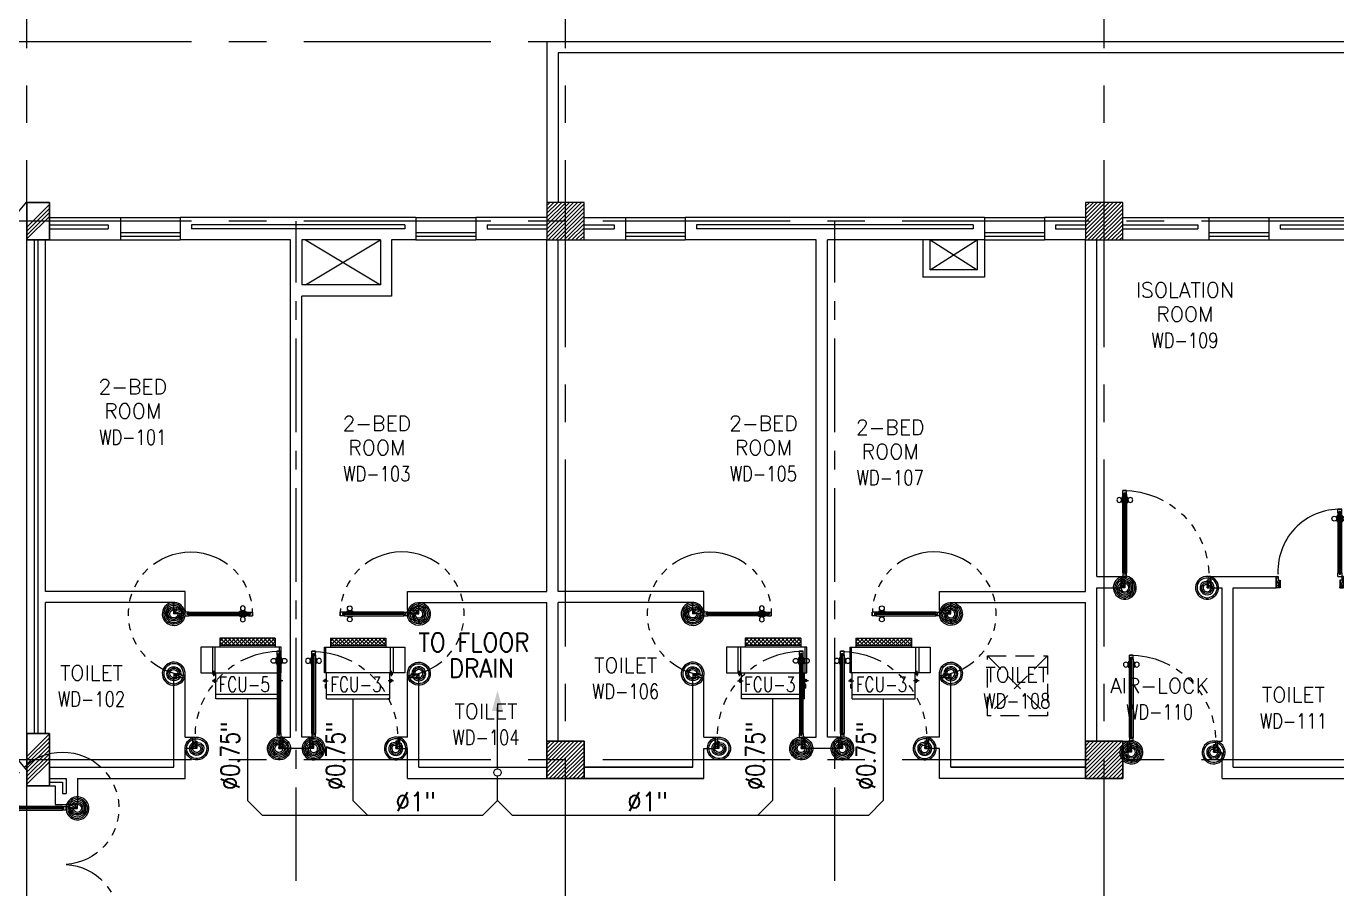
# Model space of a CAD drawing. Extents: x 417866242 to 417866469, y 43498047 to 43498124.
# Drawn here: x 417866425.95 to 417866443.47, y 43498103.48 to 43498115.02 of the extents above; entities that cross this region are included whole.
import ezdxf
from ezdxf.enums import TextEntityAlignment as Align

# ---------------------------------------------------------------- set-up
doc = ezdxf.new("R2010")
doc.units = 0
doc.header["$MEASUREMENT"] = 0
for name, pattern in [('CENTER', [2, 1.25, -0.25, 0.25, -0.25]), ('CENTERX2', [4, 2.5, -0.5, 0.5, -0.5]), ('HIDDEN', [0.375, 0.25, -0.125])]:
    doc.linetypes.add(name, pattern=pattern)
doc.layers.get('0').update_dxf_attribs({"linetype": 'CONTINUOUS'})
for name, color, linetype in [('AC-CD', 6, 'CONTINUOUS'), ('AC-TEXT', 2, 'CONTINUOUS'), ('AXES', 11, 'CENTERX2'), ('AXES1', 11, 'CENTER'), ('COL', 11, 'CONTINUOUS'), ('DOOR', 11, 'CONTINUOUS'), ('FCU', 6, 'CONTINUOUS'), ('HAT', 11, 'CONTINUOUS'), ('INSUL', 11, 'CONTINUOUS'), ('M-TEXT', 2, 'CONTINUOUS'), ('P-SOLIDWASTE', 6, 'CONTINUOUS'), ('PROJ-L', 11, 'CONTINUOUS'), ('RM-NAME', 11, 'CONTINUOUS'), ('RM-NO', 11, 'CONTINUOUS'), ('SHAFT', 11, 'CONTINUOUS'), ('WALL', 11, 'CONTINUOUS'), ('WIN', 11, 'CONTINUOUS')]:
    doc.layers.add(name, color=color, linetype=linetype)
doc.styles.add('ROMANS', font='ROMANS.shx', dxfattribs={"width": 0.6})

# ---------------------------------------------------------------- blocks, each defined once
blk = doc.blocks.new('A$C1DFA4FE8')
at = {"layer": 'DOOR', "color": 0, "linetype": 'ByBlock'}
for p, q in [((0, 1631), (0, 1581)), ((0, 1581), (0, 1631)), ((50, 1631), (0, 1631)), ((50, 1581), (0, 1581)), ((30, 1614), (30, 1598)), ((50, 1614), (30, 1614)), ((50, 1598), (30, 1598)), ((50, 1631), (50, 1614)), ((50, 1598), (50, 1581)), ((750, 1614), (750, 1631)), ((750, 1631), (800, 1631)), ((770, 1614), (750, 1614)), ((750, 1581), (750, 1598)), ((750, 1598), (770, 1598)), ((800, 1581), (750, 1581)), ((770, 1598), (770, 1614)), ((950, 1656), (800, 1656)), ((800, 1656), (800, 1631)), ((800, 1581), (800, 1631)), ((800, 1631), (850, 1631)), ((850, 1631), (850, 1606)), ((850, 1606), (950, 1606)), ((950, 1606), (950, 1656)), ((0, 81), (0, 131)), ((0, 131), (0, 81)), ((50, 131), (0, 131)), ((50, 81), (0, 81)), ((30, 98), (30, 114)), ((50, 114), (30, 114)), ((50, 98), (30, 98)), ((50, 114), (50, 131)), ((50, 81), (50, 98)), ((83, 131), (83, 138)), ((173, 138), (83, 138)), ((83, 81), (83, 74)), ((173, 74), (83, 74)), ((95, 138), (95, 147)), ((95, 147), (160, 147)), ((95, 138), (160, 138)), ((95, 74), (95, 65)), ((95, 74), (160, 74)), ((95, 65), (160, 65)), ((160, 138), (160, 147)), ((160, 74), (160, 65)), ((173, 131), (173, 138)), ((173, 81), (173, 74)), ((750, 131), (750, 114)), ((800, 131), (750, 131)), ((750, 114), (770, 114)), ((750, 98), (750, 81)), ((770, 98), (750, 98)), ((750, 81), (800, 81)), ((770, 114), (770, 98)), ((800, 131), (800, 81)), ((800, 56), (800, 81)), ((800, 81), (850, 81)), ((950, 56), (800, 56)), ((850, 106), (950, 106)), ((850, 81), (850, 106)), ((950, 106), (950, 56))]:
    blk.add_line(p, q, dxfattribs=at)
at = {"layer": 'DOOR', "linetype": 'ByBlock'}
for p, q in [((750, 1631), (50, 1631)), ((750, 1614), (50, 1614)), ((750, 1598), (50, 1598)), ((50, 1581), (750, 1581)), ((50, 131), (750, 131)), ((750, 114), (50, 114)), ((750, 98), (50, 98)), ((750, 81), (50, 81))]:
    blk.add_line(p, q, dxfattribs=at)
at = {"layer": 'DOOR', "color": 9, "linetype": 'ByBlock'}
for p, q in [((950, 1606), (837, 1656)), ((950, 1606), (850, 1619)), ((950, 1606), (910, 1656)), ((950, 106), (837, 56)), ((950, 106), (850, 93)), ((950, 106), (910, 56))]:
    blk.add_line(p, q, dxfattribs=at)
at = {"layer": 'DOOR', "color": 0, "linetype": 'ByBlock'}
for centre in [(128, 179), (128, 32)]:
    blk.add_circle(centre, 32.4, dxfattribs=at)
at = {"layer": 'DOOR', "linetype": 'HIDDEN', "ltscale": 0.5}
for centre, start, end in [((752, 1606), 178.0938, 273.7249), ((752, 106), 86.2751, 181.9062)]:
    blk.add_arc(centre, 752, start, end, dxfattribs=at)
at = {"layer": 'DOOR', "color": 9, "linetype": 'ByBlock'}
for centre, radius, start, end in [((950, 1606), 154, 161.1053, 166.2858), ((950, 1606), 134, 158.1598, 169.28), ((950, 1606), 114, 154.0838, 167.3774), ((950, 1606), 94.4, 148.0182, 180), ((950, 1606), 74.4, 137.7764, 180), ((950, 1606), 54.4, 113.2074, 180), ((950, 1606), 34.4, 90, 180), ((950, 1606), 14.4, 90, 180), ((950, 106), 154, 193.7142, 198.8947), ((950, 106), 134, 190.72, 201.8402), ((950, 106), 114, 192.6226, 205.9162), ((950, 106), 94.4, 180, 211.9818), ((950, 106), 74.4, 180, 222.2236), ((950, 106), 54.4, 180, 246.7926), ((950, 106), 34.4, 180, 270), ((950, 106), 14.4, 180, 270)]:
    blk.add_arc(centre, radius, start, end, dxfattribs=at)
blk = doc.blocks.new('*X65')
at = {"color": 0}
for p, q in [((235129, 177110), (235608, 177590)), ((235129, 177163), (235555, 177590)), ((235129, 177217), (235502, 177590)), ((235129, 177270), (235449, 177590)), ((235129, 177323), (235396, 177590)), ((235129, 177376), (235343, 177590)), ((235129, 177429), (235290, 177590)), ((235129, 177482), (235237, 177590)), ((235129, 177535), (235184, 177590)), ((235161, 177090), (235629, 177557)), ((235214, 177090), (235629, 177504)), ((235267, 177090), (235629, 177451)), ((235320, 177090), (235629, 177398)), ((235373, 177090), (235629, 177345)), ((235426, 177090), (235629, 177292)), ((235479, 177090), (235629, 177239)), ((235532, 177090), (235629, 177186)), ((235585, 177090), (235629, 177133))]:
    blk.add_line(p, q, dxfattribs=at)
blk = doc.blocks.new('DOOR90')
at = {"layer": 'DOOR', "color": 7, "linetype": 'ByBlock'}
for p, q in [((-150, 0), (0, 0)), ((-150, 0), (-150, -25)), ((0, -50), (-114, 0)), ((0, -50), (-40, 0)), ((0, -50), (0, 0)), ((-1000, -25), (-1050, -25)), ((-1050, -75), (-1050, -25)), ((-1050, -25), (-1050, -75)), ((-1000, -75), (-1050, -75)), ((-1000, -42), (-1020, -42)), ((-1020, -42), (-1020, -58)), ((-1000, -58), (-1020, -58)), ((-1000, -25), (-1000, -42)), ((-1000, -58), (-1000, -75)), ((-878, -18), (-968, -18)), ((-968, -25), (-968, -18)), ((-968, -75), (-968, -82)), ((-878, -82), (-968, -82)), ((-955, -9), (-890, -9)), ((-955, -18), (-955, -9)), ((-955, -18), (-890, -18)), ((-955, -82), (-890, -82)), ((-955, -82), (-955, -91)), ((-955, -91), (-890, -91)), ((-890, -18), (-890, -9)), ((-890, -82), (-890, -91)), ((-878, -25), (-878, -18)), ((-878, -75), (-878, -82)), ((-200, -25), (-150, -25)), ((-200, -42), (-200, -25)), ((-180, -42), (-200, -42)), ((-200, -58), (-180, -58)), ((-200, -75), (-200, -58)), ((-150, -75), (-200, -75)), ((-180, -58), (-180, -42)), ((-150, -25), (-100, -25)), ((-150, -75), (-150, -25)), ((-100, -25), (-100, -50)), ((0, -50), (-100, -37)), ((-100, -50), (0, -50)), ((-150, -875), (-100, -875)), ((-150, -900), (-150, -875)), ((0, -850), (-114, -900)), ((-100, -875), (-100, -850)), ((0, -850), (-100, -863)), ((-100, -850), (0, -850)), ((0, -850), (-40, -900)), ((0, -850), (0, -900)), ((-150, -900), (0, -900)), ((0, -900), (-150, -900))]:
    blk.add_line(p, q, dxfattribs=at)
at = {"layer": 'DOOR', "linetype": 'ByBlock'}
for p, q in [((-200, -25), (-1000, -25)), ((-200, -42), (-1000, -42)), ((-200, -58), (-1000, -58)), ((-1000, -75), (-200, -75))]:
    blk.add_line(p, q, dxfattribs=at)
at = {"layer": 'DOOR', "color": 7, "linetype": 'ByBlock'}
for centre in [(-923, 24), (-923, -124)]:
    blk.add_circle(centre, 32.4, dxfattribs=at)
for centre, radius, start, end in [((0, -50), 154, 161.1053, 166.2858), ((0, -50), 94.4, 148.0182, 180), ((0, -50), 134, 158.1598, 169.28), ((0, -50), 114, 154.0838, 167.3774), ((0, -50), 74.4, 137.7764, 180), ((0, -50), 54.4, 113.2074, 180), ((0, -50), 34.4, 90, 180), ((0, -50), 14.4, 90, 180), ((0, -850), 134, 190.72, 201.8402), ((0, -850), 94.4, 180, 211.9818), ((0, -850), 74.4, 180, 222.2236), ((0, -850), 54.4, 180, 246.7926), ((0, -850), 34.4, 180, 270), ((0, -850), 14.4, 180, 270), ((0, -850), 154, 193.7142, 198.8947)]:
    blk.add_arc(centre, radius, start, end, dxfattribs=at)
at = {"layer": 'DOOR', "linetype": 'HIDDEN', "ltscale": 0.5}
blk.add_arc((-222, -50), 828, 178.2701, 275.003, dxfattribs=at)
blk = doc.blocks.new('DOOR100')
at = {"layer": 'DOOR', "color": 7, "linetype": 'ByBlock'}
for p, q in [((-75, 1250), (-75, 1300)), ((-75, 1300), (-25, 1300)), ((-25, 1300), (-75, 1300)), ((-58, 1250), (-75, 1250)), ((-58, 1250), (-58, 1270)), ((-42, 1270), (-58, 1270)), ((-42, 1250), (-42, 1270)), ((-25, 1250), (-42, 1250)), ((-25, 1250), (-25, 1300)), ((-91, 1205), (-91, 1140)), ((-82, 1205), (-91, 1205)), ((-82, 1140), (-91, 1140)), ((-82, 1128), (-82, 1218)), ((-75, 1218), (-82, 1218)), ((-82, 1205), (-82, 1140)), ((-75, 1128), (-82, 1128)), ((-25, 1218), (-18, 1218)), ((-25, 1128), (-18, 1128)), ((-18, 1128), (-18, 1218)), ((-18, 1205), (-18, 1140)), ((-18, 1205), (-9, 1205)), ((-18, 1140), (-9, 1140)), ((-9, 1205), (-9, 1140)), ((-75, 200), (-58, 200)), ((-75, 150), (-75, 200)), ((-58, 200), (-58, 180)), ((-58, 180), (-42, 180)), ((-42, 200), (-25, 200)), ((-42, 180), (-42, 200)), ((-25, 200), (-25, 150)), ((-1200, 0), (-1200, 150)), ((-1200, 150), (-1175, 150)), ((-1200, 150), (-1200, 0)), ((-1150, 0), (-1200, 114)), ((-1150, 0), (-1200, 40)), ((-1150, 0), (-1200, 0)), ((-1175, 150), (-1175, 100)), ((-1175, 100), (-1150, 100)), ((-1150, 0), (-1163, 100)), ((-1150, 100), (-1150, 0)), ((-75, 150), (-25, 150)), ((-50, 0), (0, 114)), ((-50, 100), (-50, 0)), ((-50, 0), (-37, 100)), ((-25, 100), (-50, 100)), ((-50, 0), (0, 40)), ((-50, 0), (0, 0)), ((0, 150), (-25, 150)), ((-25, 150), (-25, 100)), ((0, 0), (0, 150)), ((0, 150), (0, 0))]:
    blk.add_line(p, q, dxfattribs=at)
at = {"layer": 'DOOR', "linetype": 'ByBlock'}
for p, q in [((-75, 1250), (-75, 200)), ((-58, 200), (-58, 1250)), ((-42, 200), (-42, 1250)), ((-25, 200), (-25, 1250))]:
    blk.add_line(p, q, dxfattribs=at)
at = {"layer": 'DOOR', "color": 7, "linetype": 'ByBlock'}
for centre in [(-124, 1173), (24, 1173)]:
    blk.add_circle(centre, 32.4, dxfattribs=at)
at = {"layer": 'DOOR', "linetype": 'HIDDEN', "ltscale": 0.5}
blk.add_arc((-25, 150), 1150, 90, 180, dxfattribs=at)
at = {"layer": 'DOOR', "color": 7, "linetype": 'ByBlock'}
for centre, radius, start, end in [((-1150, 0), 154, 103.7142, 108.8947), ((-1150, 0), 134, 100.72, 111.8402), ((-1150, 0), 94.4, 90, 121.9818), ((-1150, 0), 74.4, 90, 132.2236), ((-1150, 0), 54.4, 90, 156.7926), ((-1150, 0), 34.4, 90, 180), ((-1150, 0), 14.4, 90, 180), ((-50, 0), 94.4, 58.0182, 90), ((-50, 0), 74.4, 47.7764, 90), ((-50, 0), 54.4, 23.2074, 90), ((-50, 0), 34.4, 0, 90), ((-50, 0), 14.4, 0, 90), ((-50, 0), 134, 68.1598, 79.28), ((-50, 0), 114, 64.0838, 77.3774), ((-50, 0), 154, 71.1053, 76.2858)]:
    blk.add_arc(centre, radius, start, end, dxfattribs=at)
blk = doc.blocks.new('*X68')
at = {"color": 0}
for p, q in [((235129, 169898), (235620, 170390)), ((235129, 169951), (235567, 170390)), ((235129, 170004), (235514, 170390)), ((235129, 170057), (235461, 170390)), ((235129, 170110), (235408, 170390)), ((235129, 170163), (235355, 170390)), ((235129, 170216), (235302, 170390)), ((235129, 170269), (235249, 170390)), ((235129, 170322), (235196, 170390)), ((235129, 170375), (235143, 170390)), ((235173, 169890), (235629, 170345)), ((235226, 169890), (235629, 170292)), ((235279, 169890), (235629, 170239)), ((235332, 169890), (235629, 170186)), ((235385, 169890), (235629, 170133)), ((235439, 169890), (235629, 170080)), ((235492, 169890), (235629, 170027)), ((235545, 169890), (235629, 169974)), ((235598, 169890), (235629, 169921))]:
    blk.add_line(p, q, dxfattribs=at)
blk = doc.blocks.new('COL50')
at = {"layer": 'COL'}
blk.add_lwpolyline([(-250, 250), (-250, -250), (250, -250), (250, 250)], close=True, dxfattribs=at)
blk = doc.blocks.new('*X66')
at = {"color": 0}
for p, q in [((227929, 177123), (228395, 177590)), ((227929, 177176), (228342, 177590)), ((227929, 177229), (228289, 177590)), ((227929, 177282), (228236, 177590)), ((227929, 177335), (228183, 177590)), ((227929, 177388), (228130, 177590)), ((227929, 177441), (228077, 177590)), ((227929, 177494), (228024, 177590)), ((227929, 177547), (227971, 177590)), ((227948, 177090), (228429, 177570)), ((228001, 177090), (228429, 177517)), ((228054, 177090), (228429, 177464)), ((228107, 177090), (228429, 177411)), ((228161, 177090), (228429, 177358)), ((228214, 177090), (228429, 177305)), ((228267, 177090), (228429, 177252)), ((228320, 177090), (228429, 177199)), ((228373, 177090), (228429, 177146))]:
    blk.add_line(p, q, dxfattribs=at)
blk = doc.blocks.new('*X67')
at = {"color": 0}
for p, q in [((227929, 169910), (228408, 170390)), ((227929, 169963), (228355, 170390)), ((227929, 170017), (228302, 170390)), ((227929, 170070), (228249, 170390)), ((227929, 170123), (228196, 170390)), ((227929, 170176), (228143, 170390)), ((227929, 170229), (228090, 170390)), ((227929, 170282), (228037, 170390)), ((227929, 170335), (227984, 170390)), ((227961, 169890), (228429, 170357)), ((228014, 169890), (228429, 170304)), ((228067, 169890), (228429, 170251)), ((228120, 169890), (228429, 170198)), ((228173, 169890), (228429, 170145)), ((228226, 169890), (228429, 170092)), ((228279, 169890), (228429, 170039)), ((228332, 169890), (228429, 169986)), ((228385, 169890), (228429, 169933))]:
    blk.add_line(p, q, dxfattribs=at)
blk = doc.blocks.new('*X100')
at = {"color": 0}
for p, q in [((16890, -2467), (16943, -2414)), ((16890, -2520), (16990, -2420)), ((16990, -2512), (16892, -2414)), ((16990, -2459), (16945, -2414)), ((16990, -2565), (16890, -2465)), ((16890, -2573), (16990, -2473)), ((16990, -2619), (16890, -2519)), ((16890, -2626), (16990, -2526)), ((16990, -2672), (16890, -2572)), ((16890, -2679), (16990, -2579)), ((16990, -2725), (16890, -2625)), ((16890, -2732), (16990, -2632)), ((16990, -2778), (16890, -2678)), ((16890, -2785), (16990, -2685)), ((16990, -2831), (16890, -2731)), ((16890, -2838), (16990, -2738)), ((16990, -2884), (16890, -2784)), ((16890, -2891), (16990, -2791)), ((16990, -2937), (16890, -2837)), ((16890, -2944), (16990, -2844)), ((16990, -2990), (16890, -2890)), ((16890, -2997), (16990, -2897)), ((16990, -3043), (16890, -2943)), ((16890, -3050), (16990, -2950)), ((16990, -3096), (16890, -2996)), ((16890, -3103), (16990, -3003)), ((16990, -3149), (16890, -3049)), ((16944, -3155), (16890, -3102)), ((16892, -3155), (16990, -3056)), ((16945, -3155), (16990, -3109))]:
    blk.add_line(p, q, dxfattribs=at)
blk = doc.blocks.new('*X99')
at = {"color": 0}
for p, q in [((16890, -2467), (16943, -2414)), ((16890, -2520), (16990, -2420)), ((16990, -2512), (16892, -2414)), ((16990, -2459), (16945, -2414)), ((16990, -2565), (16890, -2465)), ((16890, -2573), (16990, -2473)), ((16990, -2619), (16890, -2519)), ((16890, -2626), (16990, -2526)), ((16990, -2672), (16890, -2572)), ((16890, -2679), (16990, -2579)), ((16990, -2725), (16890, -2625)), ((16890, -2732), (16990, -2632)), ((16990, -2778), (16890, -2678)), ((16890, -2785), (16990, -2685)), ((16990, -2831), (16890, -2731)), ((16890, -2838), (16990, -2738)), ((16990, -2884), (16890, -2784)), ((16890, -2891), (16990, -2791)), ((16990, -2937), (16890, -2837)), ((16890, -2944), (16990, -2844)), ((16990, -2990), (16890, -2890)), ((16890, -2997), (16990, -2897)), ((16990, -3043), (16890, -2943)), ((16890, -3050), (16990, -2950)), ((16990, -3096), (16890, -2996)), ((16890, -3103), (16990, -3003)), ((16990, -3149), (16890, -3049)), ((16944, -3155), (16890, -3102)), ((16892, -3155), (16990, -3056)), ((16945, -3155), (16990, -3109))]:
    blk.add_line(p, q, dxfattribs=at)
blk = doc.blocks.new('RM1')
at = {"layer": 'RM-NAME', "style": 'ROMANS'}
for tag, p in [('ROOMNAME1', (0, 324)), ('ROOMNAME2', (0, 0))]:
    blk.add_attdef(tag, text='', height=200, dxfattribs=at).set_placement(p, align=Align.MIDDLE)

msp = doc.modelspace()

# ---------------------------------------------------------------- hatches: boundary and pattern name
at = {"layer": 'HAT', "linetype": 'ByBlock', "ltscale": 0.3}
h = msp.add_hatch(dxfattribs=at)
h.set_pattern_fill('ANSI31', color=256, scale=300, style=0)
h.set_pattern_definition([(45.000427, (417866167.468162, 43498029.797614), (-0.026516163, 0.026516558), [])])
h.paths.add_polyline_path([(417866426.261, 43498112.659), (417866425.961, 43498112.659), (417866425.961, 43498112.409), (417866426.261, 43498112.409)])
h.paths.add_polyline_path([(417866426.261, 43498112.409), (417866425.961, 43498112.409), (417866425.961, 43498112.159), (417866426.261, 43498112.159)])
at = {"layer": 'HAT'}
h = msp.add_hatch(dxfattribs=at)
h.set_pattern_fill('ANSI31', color=256, scale=0.3, style=0)
h.set_pattern_definition([(45, (417866177.404834, 43498029.79778), (-0.0265165043, 0.0265165043), [])])
h.paths.add_polyline_path([(417866426.261, 43498105.559), (417866425.961, 43498105.559), (417866425.961, 43498105.209), (417866426.261, 43498105.209)])
h.paths.add_polyline_path([(417866426.261, 43498105.209), (417866425.961, 43498105.209), (417866425.961, 43498104.859), (417866426.261, 43498104.859)])

# ---------------------------------------------------------------- linework, layer by layer
at = {"layer": 'AC-CD'}
for p, q in [((417866428.908, 43498106.023), (417866428.908, 43498104.663)), ((417866430.317, 43498106.023), (417866430.317, 43498104.663)), ((417866432.251, 43498105.088), (417866432.251, 43498105.908)), ((417866435.927, 43498106.023), (417866435.927, 43498104.663)), ((417866437.408, 43498106.023), (417866437.408, 43498104.663)), ((417866432.251, 43498104.663), (417866432.251, 43498104.988)), ((417866428.908, 43498104.663), (417866429.108, 43498104.463)), ((417866430.317, 43498104.663), (417866430.517, 43498104.463)), ((417866432.051, 43498104.463), (417866432.251, 43498104.663)), ((417866432.451, 43498104.463), (417866432.251, 43498104.663)), ((417866435.927, 43498104.663), (417866435.727, 43498104.463)), ((417866437.408, 43498104.663), (417866437.208, 43498104.463)), ((417866432.051, 43498104.463), (417866429.108, 43498104.463)), ((417866437.208, 43498104.463), (417866432.451, 43498104.463))]:
    msp.add_line(p, q, dxfattribs=at)
msp.add_circle((417866432.251, 43498105.038), 0.05, dxfattribs=at)
at = {"layer": 'AXES'}
for p, q in [((417866433.161, 43498046.724), (417866433.161, 43498123.537)), ((417866440.361, 43498046.724), (417866440.361, 43498123.537)), ((417866425.961, 43498046.724), (417866425.961, 43498123.187)), ((417866468.161, 43498114.809), (417866400.121, 43498114.809)), ((417866468.161, 43498112.409), (417866400.121, 43498112.409)), ((417866468.161, 43498105.209), (417866400.121, 43498105.209))]:
    msp.add_line(p, q, dxfattribs=at)
at = {"layer": 'AXES1'}
for p, q in [((417866429.561, 43498053.589), (417866429.561, 43498112.409)), ((417866436.761, 43498053.589), (417866436.761, 43498112.409))]:
    msp.add_line(p, q, dxfattribs=at)
at = {"layer": 'COL'}
for p, q in [((417866425.961, 43498112.659), (417866426.261, 43498112.659)), ((417866425.961, 43498112.159), (417866425.961, 43498112.659)), ((417866426.261, 43498112.659), (417866426.261, 43498112.159)), ((417866426.261, 43498112.159), (417866425.961, 43498112.159))]:
    msp.add_line(p, q, dxfattribs=at)
for points in [[(417866433.411, 43498112.159), (417866433.411, 43498112.659), (417866432.911, 43498112.659), (417866432.911, 43498112.159)], [(417866440.611, 43498112.159), (417866440.611, 43498112.659), (417866440.111, 43498112.659), (417866440.111, 43498112.159)], [(417866426.261, 43498105.559), (417866426.261, 43498104.859), (417866425.961, 43498104.859), (417866425.961, 43498105.559)]]:
    msp.add_lwpolyline(points, close=True, dxfattribs=at)
at = {"layer": 'FCU', "color": 3}
for p, q in [((417866429.279, 43498106.834), (417866428.538, 43498106.834)), ((417866428.538, 43498106.834), (417866428.538, 43498106.712)), ((417866429.279, 43498106.834), (417866429.279, 43498106.712)), ((417866430.018, 43498106.834), (417866430.018, 43498106.712)), ((417866430.018, 43498106.834), (417866430.759, 43498106.834)), ((417866430.759, 43498106.834), (417866430.759, 43498106.712)), ((417866436.304, 43498106.834), (417866435.563, 43498106.834)), ((417866435.563, 43498106.834), (417866435.563, 43498106.712)), ((417866436.304, 43498106.834), (417866436.304, 43498106.712)), ((417866437.043, 43498106.834), (417866437.043, 43498106.712)), ((417866437.043, 43498106.834), (417866437.784, 43498106.834)), ((417866437.784, 43498106.834), (417866437.784, 43498106.712)), ((417866428.439, 43498106.712), (417866428.287, 43498106.712)), ((417866428.287, 43498106.712), (417866428.287, 43498106.369)), ((417866428.478, 43498106.369), (417866428.478, 43498106.712)), ((417866429.279, 43498106.734), (417866428.538, 43498106.734)), ((417866429.339, 43498106.369), (417866429.339, 43498106.712)), ((417866429.958, 43498106.369), (417866429.958, 43498106.712)), ((417866430.018, 43498106.734), (417866430.759, 43498106.734)), ((417866430.819, 43498106.369), (417866430.819, 43498106.712)), ((417866430.858, 43498106.712), (417866431.01, 43498106.712)), ((417866431.01, 43498106.712), (417866431.01, 43498106.369)), ((417866435.464, 43498106.712), (417866435.312, 43498106.712)), ((417866435.312, 43498106.712), (417866435.312, 43498106.369)), ((417866435.503, 43498106.369), (417866435.503, 43498106.712)), ((417866436.304, 43498106.734), (417866435.563, 43498106.734)), ((417866436.364, 43498106.369), (417866436.364, 43498106.712)), ((417866436.983, 43498106.369), (417866436.983, 43498106.712)), ((417866437.043, 43498106.734), (417866437.784, 43498106.734)), ((417866437.844, 43498106.369), (417866437.844, 43498106.712)), ((417866437.883, 43498106.712), (417866438.035, 43498106.712)), ((417866438.035, 43498106.712), (417866438.035, 43498106.369)), ((417866428.287, 43498106.369), (417866428.439, 43498106.369)), ((417866428.436, 43498106.265), (417866428.509, 43498106.265)), ((417866428.451, 43498106.344), (417866428.451, 43498106.369)), ((417866428.451, 43498106.344), (417866428.471, 43498106.344)), ((417866428.456, 43498106.275), (417866428.486, 43498106.275)), ((417866428.456, 43498106.255), (417866428.456, 43498106.275)), ((417866428.456, 43498106.255), (417866428.486, 43498106.255)), ((417866428.461, 43498106.328), (417866428.461, 43498106.396)), ((417866428.471, 43498106.344), (417866428.471, 43498106.369)), ((417866428.471, 43498106.235), (417866428.471, 43498106.292)), ((417866429.381, 43498106.265), (417866429.308, 43498106.265)), ((417866429.361, 43498106.275), (417866429.331, 43498106.275)), ((417866429.361, 43498106.255), (417866429.331, 43498106.255)), ((417866429.346, 43498106.245), (417866429.346, 43498106.292)), ((417866429.361, 43498106.255), (417866429.361, 43498106.275)), ((417866429.917, 43498106.265), (417866429.989, 43498106.265)), ((417866429.936, 43498106.255), (417866429.936, 43498106.275)), ((417866429.936, 43498106.275), (417866429.966, 43498106.275)), ((417866429.936, 43498106.255), (417866429.966, 43498106.255)), ((417866429.951, 43498106.245), (417866429.951, 43498106.292)), ((417866430.861, 43498106.265), (417866430.788, 43498106.265)), ((417866430.841, 43498106.275), (417866430.811, 43498106.275)), ((417866430.841, 43498106.255), (417866430.811, 43498106.255)), ((417866430.826, 43498106.344), (417866430.826, 43498106.369)), ((417866430.846, 43498106.344), (417866430.826, 43498106.344)), ((417866430.826, 43498106.235), (417866430.826, 43498106.292)), ((417866430.836, 43498106.328), (417866430.836, 43498106.396)), ((417866430.841, 43498106.255), (417866430.841, 43498106.275)), ((417866430.846, 43498106.344), (417866430.846, 43498106.369)), ((417866431.01, 43498106.369), (417866430.858, 43498106.369)), ((417866435.312, 43498106.369), (417866435.464, 43498106.369)), ((417866435.461, 43498106.265), (417866435.534, 43498106.265)), ((417866435.476, 43498106.344), (417866435.476, 43498106.369)), ((417866435.476, 43498106.344), (417866435.496, 43498106.344)), ((417866435.481, 43498106.275), (417866435.511, 43498106.275)), ((417866435.481, 43498106.255), (417866435.481, 43498106.275)), ((417866435.481, 43498106.255), (417866435.511, 43498106.255)), ((417866435.486, 43498106.328), (417866435.486, 43498106.396)), ((417866435.496, 43498106.344), (417866435.496, 43498106.369)), ((417866435.496, 43498106.235), (417866435.496, 43498106.292)), ((417866436.406, 43498106.265), (417866436.333, 43498106.265)), ((417866436.386, 43498106.275), (417866436.356, 43498106.275)), ((417866436.386, 43498106.255), (417866436.356, 43498106.255)), ((417866436.371, 43498106.245), (417866436.371, 43498106.292)), ((417866436.386, 43498106.255), (417866436.386, 43498106.275)), ((417866436.942, 43498106.265), (417866437.014, 43498106.265)), ((417866436.961, 43498106.255), (417866436.961, 43498106.275)), ((417866436.961, 43498106.275), (417866436.991, 43498106.275)), ((417866436.961, 43498106.255), (417866436.991, 43498106.255)), ((417866436.976, 43498106.245), (417866436.976, 43498106.292)), ((417866437.886, 43498106.265), (417866437.813, 43498106.265)), ((417866437.866, 43498106.275), (417866437.836, 43498106.275)), ((417866437.866, 43498106.255), (417866437.836, 43498106.255)), ((417866437.851, 43498106.344), (417866437.851, 43498106.369)), ((417866437.871, 43498106.344), (417866437.851, 43498106.344)), ((417866437.851, 43498106.235), (417866437.851, 43498106.292)), ((417866437.861, 43498106.328), (417866437.861, 43498106.396)), ((417866437.866, 43498106.255), (417866437.866, 43498106.275)), ((417866437.871, 43498106.344), (417866437.871, 43498106.369)), ((417866438.035, 43498106.369), (417866437.883, 43498106.369)), ((417866429.331, 43498106.083), (417866428.486, 43498106.083)), ((417866429.346, 43498106.22), (417866429.331, 43498106.22)), ((417866429.346, 43498106.165), (417866429.331, 43498106.165)), ((417866429.346, 43498106.165), (417866429.346, 43498106.22)), ((417866429.951, 43498106.22), (417866429.966, 43498106.22)), ((417866429.951, 43498106.165), (417866429.951, 43498106.22)), ((417866429.951, 43498106.165), (417866429.966, 43498106.165)), ((417866429.966, 43498106.083), (417866430.811, 43498106.083)), ((417866436.356, 43498106.083), (417866435.511, 43498106.083)), ((417866436.371, 43498106.22), (417866436.356, 43498106.22)), ((417866436.371, 43498106.165), (417866436.356, 43498106.165)), ((417866436.371, 43498106.165), (417866436.371, 43498106.22)), ((417866436.976, 43498106.22), (417866436.991, 43498106.22)), ((417866436.976, 43498106.165), (417866436.976, 43498106.22)), ((417866436.976, 43498106.165), (417866436.991, 43498106.165)), ((417866436.991, 43498106.083), (417866437.836, 43498106.083))]:
    msp.add_line(p, q, dxfattribs=at)
at = {"layer": 'FCU', "color": 6}
for p, q in [((417866428.439, 43498106.712), (417866428.439, 43498106.369)), ((417866429.359, 43498106.712), (417866428.439, 43498106.712)), ((417866429.359, 43498106.369), (417866429.359, 43498106.712)), ((417866429.938, 43498106.369), (417866429.938, 43498106.712)), ((417866429.938, 43498106.712), (417866430.858, 43498106.712)), ((417866430.858, 43498106.712), (417866430.858, 43498106.369)), ((417866435.464, 43498106.712), (417866435.464, 43498106.369)), ((417866436.384, 43498106.712), (417866435.464, 43498106.712)), ((417866436.384, 43498106.369), (417866436.384, 43498106.712)), ((417866436.963, 43498106.369), (417866436.963, 43498106.712)), ((417866436.963, 43498106.712), (417866437.883, 43498106.712)), ((417866437.883, 43498106.712), (417866437.883, 43498106.369)), ((417866428.439, 43498106.369), (417866429.359, 43498106.369)), ((417866428.486, 43498106.023), (417866428.486, 43498106.369)), ((417866429.331, 43498106.023), (417866429.331, 43498106.369)), ((417866430.858, 43498106.369), (417866429.938, 43498106.369)), ((417866429.966, 43498106.023), (417866429.966, 43498106.369)), ((417866430.811, 43498106.023), (417866430.811, 43498106.369)), ((417866435.464, 43498106.369), (417866436.384, 43498106.369)), ((417866435.511, 43498106.023), (417866435.511, 43498106.369)), ((417866436.356, 43498106.023), (417866436.356, 43498106.369)), ((417866437.883, 43498106.369), (417866436.963, 43498106.369)), ((417866436.991, 43498106.023), (417866436.991, 43498106.369)), ((417866437.836, 43498106.023), (417866437.836, 43498106.369)), ((417866429.331, 43498106.023), (417866428.486, 43498106.023)), ((417866429.966, 43498106.023), (417866430.811, 43498106.023)), ((417866436.356, 43498106.023), (417866435.511, 43498106.023)), ((417866436.991, 43498106.023), (417866437.836, 43498106.023))]:
    msp.add_line(p, q, dxfattribs=at)
at = {"layer": 'INSUL'}
for p, q in [((417866426.261, 43498112.359), (417866427.047, 43498112.359)), ((417866426.261, 43498112.309), (417866427.047, 43498112.309)), ((417866427.047, 43498112.359), (417866427.047, 43498112.309)), ((417866428.161, 43498112.359), (417866428.161, 43498112.309)), ((417866431.011, 43498112.359), (417866428.161, 43498112.359)), ((417866431.011, 43498112.309), (417866428.161, 43498112.309)), ((417866431.011, 43498112.359), (417866431.011, 43498112.309)), ((417866432.111, 43498112.359), (417866432.111, 43498112.309)), ((417866432.111, 43498112.359), (417866432.911, 43498112.359)), ((417866432.111, 43498112.309), (417866432.911, 43498112.309)), ((417866433.411, 43498112.359), (417866433.811, 43498112.359)), ((417866433.411, 43498112.309), (417866433.811, 43498112.309)), ((417866433.811, 43498112.359), (417866433.811, 43498112.309)), ((417866434.911, 43498112.359), (417866434.911, 43498112.309)), ((417866438.611, 43498112.359), (417866434.911, 43498112.359)), ((417866438.611, 43498112.309), (417866434.911, 43498112.309)), ((417866438.611, 43498112.359), (417866438.611, 43498112.309)), ((417866439.711, 43498112.359), (417866440.111, 43498112.359)), ((417866439.711, 43498112.359), (417866439.711, 43498112.309)), ((417866439.711, 43498112.309), (417866440.111, 43498112.309)), ((417866440.611, 43498112.359), (417866441.611, 43498112.359)), ((417866440.611, 43498112.309), (417866441.611, 43498112.309)), ((417866441.611, 43498112.359), (417866441.611, 43498112.309)), ((417866442.711, 43498112.359), (417866443.711, 43498112.359)), ((417866442.711, 43498112.359), (417866442.711, 43498112.309)), ((417866442.711, 43498112.309), (417866443.711, 43498112.309)), ((417866426.061, 43498105.559), (417866426.061, 43498112.159)), ((417866426.111, 43498105.559), (417866426.111, 43498112.159)), ((417866426.261, 43498104.959), (417866426.486, 43498104.959)), ((417866426.261, 43498104.909), (417866426.436, 43498104.909)), ((417866426.436, 43498104.909), (417866426.436, 43498104.759)), ((417866426.486, 43498104.959), (417866426.486, 43498104.759)), ((417866426.436, 43498104.759), (417866426.486, 43498104.759))]:
    msp.add_line(p, q, dxfattribs=at)
at = {"layer": 'P-SOLIDWASTE'}
for points in [[(417866432.251, 43498106.133, 0, 0.15, 0), (417866432.251, 43498105.861, 0.15, 0.15, 0)], [(417866431.624, 43498104.463, 0, 0.15, 0), (417866431.351, 43498104.463, 0.15, 0.15, 0)], [(417866434.741, 43498104.463, 0, 0.15, 0), (417866435.014, 43498104.463, 0.15, 0.15, 0)]]:
    msp.add_lwpolyline(points, format="xyseb", dxfattribs=at)
at = {"layer": 'PROJ-L', "linetype": 'Continuous'}
for p, q in [((417866432.911, 43498114.809), (417866432.911, 43498112.659)), ((417866451.411, 43498114.809), (417866432.911, 43498114.809)), ((417866433.061, 43498114.659), (417866433.061, 43498112.659)), ((417866451.261, 43498114.659), (417866433.061, 43498114.659))]:
    msp.add_line(p, q, dxfattribs=at)
at = {"layer": 'SHAFT'}
for p, q in [((417866419.566, 43498105.069), (417866425.961, 43498112.669)), ((417866425.961, 43498105.069), (417866419.566, 43498112.669))]:
    msp.add_line(p, q, dxfattribs=at)
at = {"layer": 'SHAFT', "linetype": 'ByBlock'}
for p, q in [((417866429.686, 43498112.159), (417866430.686, 43498111.559)), ((417866429.686, 43498111.559), (417866430.686, 43498112.159)), ((417866438.036, 43498112.159), (417866438.661, 43498111.759)), ((417866438.036, 43498111.759), (417866438.661, 43498112.159))]:
    msp.add_line(p, q, dxfattribs=at)
at = {"layer": 'SHAFT', "linetype": 'HIDDEN'}
for p, q in [((417866438.801, 43498106.598), (417866439.601, 43498105.798)), ((417866439.601, 43498106.598), (417866438.801, 43498105.798))]:
    msp.add_line(p, q, dxfattribs=at)
msp.add_lwpolyline([(417866438.801, 43498106.598), (417866439.601, 43498106.598), (417866439.601, 43498105.798), (417866438.801, 43498105.798)], close=True, dxfattribs=at)
at = {"layer": 'WALL'}
for p, q in [((417866426.261, 43498112.459), (417866427.211, 43498112.459)), ((417866427.211, 43498112.459), (417866427.211, 43498112.159)), ((417866428.011, 43498112.459), (417866428.011, 43498112.159)), ((417866431.161, 43498112.459), (417866428.011, 43498112.459)), ((417866431.161, 43498112.459), (417866431.161, 43498112.159)), ((417866431.961, 43498112.459), (417866431.961, 43498112.159)), ((417866432.911, 43498112.459), (417866431.961, 43498112.459)), ((417866433.411, 43498112.459), (417866433.961, 43498112.459)), ((417866433.961, 43498112.459), (417866433.961, 43498112.159)), ((417866434.761, 43498112.459), (417866434.761, 43498112.159)), ((417866438.761, 43498112.459), (417866434.761, 43498112.459)), ((417866438.761, 43498112.459), (417866438.761, 43498112.159)), ((417866439.561, 43498112.459), (417866439.561, 43498112.159)), ((417866440.111, 43498112.459), (417866439.561, 43498112.459)), ((417866440.611, 43498112.459), (417866441.761, 43498112.459)), ((417866441.761, 43498112.459), (417866441.761, 43498112.159)), ((417866442.561, 43498112.459), (417866442.561, 43498112.159)), ((417866442.561, 43498112.459), (417866443.711, 43498112.459)), ((417866425.961, 43498105.559), (417866425.961, 43498112.159)), ((417866426.211, 43498107.459), (417866426.211, 43498112.159)), ((417866426.261, 43498112.159), (417866427.211, 43498112.159)), ((417866429.486, 43498112.159), (417866428.011, 43498112.159)), ((417866429.486, 43498105.509), (417866429.486, 43498112.159)), ((417866430.686, 43498112.159), (417866429.636, 43498112.159)), ((417866429.636, 43498112.159), (417866429.636, 43498111.559)), ((417866430.686, 43498112.159), (417866430.686, 43498111.559)), ((417866430.836, 43498112.159), (417866430.836, 43498111.409)), ((417866431.161, 43498112.159), (417866430.836, 43498112.159)), ((417866432.911, 43498112.159), (417866431.961, 43498112.159)), ((417866432.911, 43498107.459), (417866432.911, 43498112.159)), ((417866433.061, 43498107.459), (417866433.061, 43498112.159)), ((417866433.411, 43498112.159), (417866433.961, 43498112.159)), ((417866436.511, 43498112.159), (417866434.761, 43498112.159)), ((417866436.511, 43498105.509), (417866436.511, 43498112.159)), ((417866436.661, 43498105.509), (417866436.661, 43498112.159)), ((417866438.761, 43498112.159), (417866436.661, 43498112.159)), ((417866437.936, 43498112.159), (417866437.936, 43498111.659)), ((417866438.761, 43498112.159), (417866438.761, 43498111.659)), ((417866440.111, 43498112.159), (417866439.561, 43498112.159)), ((417866440.111, 43498107.459), (417866440.111, 43498112.159)), ((417866440.261, 43498107.659), (417866440.261, 43498112.159)), ((417866440.611, 43498112.159), (417866441.761, 43498112.159)), ((417866442.561, 43498112.159), (417866443.711, 43498112.159)), ((417866430.686, 43498111.559), (417866429.636, 43498111.559)), ((417866438.761, 43498111.659), (417866437.936, 43498111.659)), ((417866430.836, 43498111.409), (417866429.636, 43498111.409)), ((417866429.636, 43498105.509), (417866429.636, 43498111.409)), ((417866442.661, 43498107.509), (417866442.661, 43498107.659)), ((417866440.261, 43498105.459), (417866440.261, 43498107.509)), ((417866441.936, 43498105.458), (417866441.936, 43498107.509)), ((417866442.086, 43498105.109), (417866442.086, 43498107.509)), ((417866428.074, 43498107.459), (417866426.211, 43498107.459)), ((417866426.211, 43498105.559), (417866426.211, 43498107.309)), ((417866427.924, 43498107.309), (417866426.211, 43498107.309)), ((417866427.924, 43498107.209), (417866427.924, 43498107.309)), ((417866428.074, 43498107.209), (417866428.074, 43498107.459)), ((417866431.049, 43498107.209), (417866431.049, 43498107.459)), ((417866431.049, 43498107.459), (417866432.911, 43498107.459)), ((417866431.199, 43498107.209), (417866431.199, 43498107.309)), ((417866431.199, 43498107.309), (417866432.911, 43498107.309)), ((417866432.911, 43498105.459), (417866432.911, 43498107.309)), ((417866435.011, 43498107.459), (417866433.061, 43498107.459)), ((417866433.061, 43498105.459), (417866433.061, 43498107.309)), ((417866434.861, 43498107.309), (417866433.061, 43498107.309)), ((417866434.861, 43498107.209), (417866434.861, 43498107.309)), ((417866435.011, 43498107.209), (417866435.011, 43498107.459)), ((417866438.161, 43498107.209), (417866438.161, 43498107.459)), ((417866438.161, 43498107.459), (417866440.111, 43498107.459)), ((417866438.311, 43498107.209), (417866438.311, 43498107.309)), ((417866438.311, 43498107.309), (417866440.111, 43498107.309)), ((417866440.111, 43498105.459), (417866440.111, 43498107.309)), ((417866428.074, 43498107.209), (417866427.924, 43498107.209)), ((417866431.049, 43498107.209), (417866431.199, 43498107.209)), ((417866435.011, 43498107.209), (417866434.861, 43498107.209)), ((417866438.161, 43498107.209), (417866438.311, 43498107.209)), ((417866425.961, 43498105.559), (417866425.961, 43498106.43)), ((417866428.074, 43498106.309), (417866427.924, 43498106.309)), ((417866427.924, 43498105.109), (417866427.924, 43498106.309)), ((417866428.074, 43498105.509), (417866428.074, 43498106.309)), ((417866431.049, 43498106.309), (417866431.199, 43498106.309)), ((417866431.049, 43498105.509), (417866431.049, 43498106.309)), ((417866431.199, 43498105.109), (417866431.199, 43498106.309)), ((417866435.011, 43498106.309), (417866434.861, 43498106.309)), ((417866434.861, 43498105.109), (417866434.861, 43498106.309)), ((417866435.011, 43498105.509), (417866435.011, 43498106.309)), ((417866438.161, 43498106.309), (417866438.311, 43498106.309)), ((417866438.161, 43498105.509), (417866438.161, 43498106.309)), ((417866438.311, 43498105.109), (417866438.311, 43498106.309)), ((417866428.18, 43498105.359), (417866428.074, 43498105.359)), ((417866428.074, 43498104.959), (417866428.074, 43498105.359)), ((417866430.942, 43498105.359), (417866431.049, 43498105.359)), ((417866431.049, 43498104.959), (417866431.049, 43498105.359)), ((417866435.011, 43498104.959), (417866435.011, 43498105.359)), ((417866438.161, 43498104.959), (417866438.161, 43498105.359)), ((417866441.936, 43498104.959), (417866441.936, 43498105.308)), ((417866426.261, 43498105.109), (417866427.924, 43498105.109)), ((417866425.961, 43498104.959), (417866425.961, 43498104.859)), ((417866425.961, 43498104.859), (417866426.336, 43498104.859)), ((417866426.336, 43498104.859), (417866426.336, 43498104.609)), ((417866426.636, 43498104.959), (417866426.636, 43498104.609)), ((417866426.336, 43498104.609), (417866426.636, 43498104.609))]:
    msp.add_line(p, q, dxfattribs=at)
at = {"layer": 'WALL', "linetype": 'ByBlock'}
for p, q in [((417866440.261, 43498107.659), (417866440.586, 43498107.659)), ((417866441.786, 43498107.659), (417866442.661, 43498107.659)), ((417866440.261, 43498107.509), (417866440.586, 43498107.509)), ((417866441.786, 43498107.509), (417866441.936, 43498107.509)), ((417866442.086, 43498107.509), (417866442.661, 43498107.509)), ((417866428.074, 43498105.509), (417866428.18, 43498105.509)), ((417866428.18, 43498105.509), (417866428.18, 43498105.359)), ((417866429.38, 43498105.509), (417866429.38, 43498105.359)), ((417866429.38, 43498105.509), (417866429.486, 43498105.509)), ((417866429.742, 43498105.509), (417866429.636, 43498105.509)), ((417866429.742, 43498105.509), (417866429.742, 43498105.359)), ((417866430.942, 43498105.509), (417866430.942, 43498105.359)), ((417866431.049, 43498105.509), (417866430.942, 43498105.509)), ((417866435.011, 43498105.509), (417866435.161, 43498105.509)), ((417866436.361, 43498105.509), (417866436.511, 43498105.509)), ((417866436.811, 43498105.509), (417866436.661, 43498105.509)), ((417866438.161, 43498105.509), (417866438.011, 43498105.509)), ((417866440.611, 43498105.458), (417866440.674, 43498105.458)), ((417866441.874, 43498105.458), (417866441.936, 43498105.458)), ((417866429.742, 43498105.359), (417866429.38, 43498105.359)), ((417866435.011, 43498105.359), (417866435.161, 43498105.359)), ((417866436.811, 43498105.359), (417866436.361, 43498105.359)), ((417866438.161, 43498105.359), (417866438.011, 43498105.359)), ((417866440.611, 43498105.308), (417866440.674, 43498105.308)), ((417866441.874, 43498105.308), (417866441.936, 43498105.308)), ((417866431.199, 43498105.109), (417866432.911, 43498105.109)), ((417866433.411, 43498105.109), (417866434.861, 43498105.109)), ((417866434.861, 43498105.109), (417866433.411, 43498105.109)), ((417866440.111, 43498105.109), (417866438.311, 43498105.109)), ((417866438.311, 43498105.109), (417866440.111, 43498105.109)), ((417866442.086, 43498105.109), (417866443.711, 43498105.109)), ((417866426.636, 43498104.959), (417866428.074, 43498104.959)), ((417866431.049, 43498104.959), (417866432.911, 43498104.959)), ((417866433.411, 43498104.959), (417866435.011, 43498104.959)), ((417866435.011, 43498104.959), (417866433.411, 43498104.959)), ((417866440.111, 43498104.959), (417866438.161, 43498104.959)), ((417866441.936, 43498104.959), (417866443.711, 43498104.959))]:
    msp.add_line(p, q, dxfattribs=at)
at = {"layer": 'WALL', "color": 2, "linetype": 'ByBlock'}
for p, q in [((417866440.586, 43498107.509), (417866440.586, 43498107.659)), ((417866441.786, 43498107.509), (417866441.786, 43498107.659)), ((417866435.161, 43498105.359), (417866435.161, 43498105.509)), ((417866436.361, 43498105.359), (417866436.361, 43498105.509)), ((417866436.811, 43498105.359), (417866436.811, 43498105.509)), ((417866438.011, 43498105.359), (417866438.011, 43498105.509)), ((417866440.674, 43498105.308), (417866440.674, 43498105.458)), ((417866441.874, 43498105.308), (417866441.874, 43498105.458))]:
    msp.add_line(p, q, dxfattribs=at)
at = {"layer": 'WALL', "linetype": 'ByBlock', "ltscale": 0.3}
for points in [[(417866426.261, 43498112.659), (417866425.961, 43498112.659), (417866425.961, 43498112.159), (417866426.261, 43498112.159)], [(417866433.411, 43498112.659), (417866432.911, 43498112.659), (417866432.911, 43498112.159), (417866433.411, 43498112.159)], [(417866440.611, 43498112.659), (417866440.111, 43498112.659), (417866440.111, 43498112.159), (417866440.611, 43498112.159)], [(417866426.261, 43498105.559), (417866425.961, 43498105.559), (417866425.961, 43498104.859), (417866426.261, 43498104.859)], [(417866433.411, 43498105.459), (417866432.911, 43498105.459), (417866432.911, 43498104.959), (417866433.411, 43498104.959)], [(417866440.611, 43498105.459), (417866440.111, 43498105.459), (417866440.111, 43498104.959), (417866440.611, 43498104.959)]]:
    msp.add_lwpolyline(points, close=True, dxfattribs=at)
at = {"layer": 'WALL'}
msp.add_lwpolyline([(417866438.036, 43498112.159), (417866438.661, 43498112.159), (417866438.661, 43498111.759), (417866438.036, 43498111.759)], close=True, dxfattribs=at)
at = {"layer": 'WIN'}
for p, q in [((417866427.211, 43498112.459), (417866428.011, 43498112.459)), ((417866431.161, 43498112.459), (417866431.961, 43498112.459)), ((417866433.961, 43498112.459), (417866434.761, 43498112.459)), ((417866438.761, 43498112.459), (417866439.561, 43498112.459)), ((417866441.761, 43498112.459), (417866442.561, 43498112.459)), ((417866427.211, 43498112.259), (417866428.011, 43498112.259)), ((417866427.211, 43498112.209), (417866428.011, 43498112.209)), ((417866431.161, 43498112.259), (417866431.961, 43498112.259)), ((417866431.161, 43498112.209), (417866431.961, 43498112.209)), ((417866433.961, 43498112.259), (417866434.761, 43498112.259)), ((417866433.961, 43498112.209), (417866434.761, 43498112.209)), ((417866438.761, 43498112.259), (417866439.561, 43498112.259)), ((417866438.761, 43498112.209), (417866439.561, 43498112.209)), ((417866441.761, 43498112.259), (417866442.561, 43498112.259)), ((417866441.761, 43498112.209), (417866442.561, 43498112.209)), ((417866427.211, 43498112.159), (417866428.011, 43498112.159)), ((417866431.161, 43498112.159), (417866431.961, 43498112.159)), ((417866433.961, 43498112.159), (417866434.761, 43498112.159)), ((417866438.761, 43498112.159), (417866439.561, 43498112.159)), ((417866441.761, 43498112.159), (417866442.561, 43498112.159))]:
    msp.add_line(p, q, dxfattribs=at)

# ---------------------------------------------------------------- block references
at = {"layer": 'COL', "xscale": -0.0009999871253967285, "yscale": 0.001000002026557922, "zscale": 0.001}
for p in [(417866433.161, 43498105.209), (417866440.361, 43498105.209)]:
    msp.add_blockref('COL50', p, dxfattribs=at)
at = {"layer": 'DOOR', "color": 0, "linetype": 'ByBlock', "yscale": 0.001000002026557922, "zscale": 0.001}
for name, p, xscale in [('DOOR100', (417866440.586, 43498107.509), -0.0009999871253967285), ('DOOR90', (417866427.924, 43498107.209), -0.0009999871253967285), ('DOOR90', (417866431.199, 43498107.209), 0.0009999871253967285), ('DOOR90', (417866434.861, 43498107.209), -0.0009999871253967285), ('DOOR90', (417866438.311, 43498107.209), 0.0009999871253967285), ('DOOR100', (417866429.38, 43498105.359), 0.0009999871253967285), ('DOOR100', (417866429.742, 43498105.359), -0.0009999871253967285), ('DOOR100', (417866436.361, 43498105.359), 0.0009999871253967285), ('DOOR100', (417866436.811, 43498105.359), -0.0009999871253967285), ('DOOR100', (417866440.674, 43498105.308), -0.0009999871253967285)]:
    msp.add_blockref(name, p, dxfattribs=dict(at, xscale=xscale))
for name, p, xscale, rotation in [('DOOR90', (417866443.561, 43498107.509), 0.001000002026557922, 270), ('A$C1DFA4FE8', (417866425.685, 43498104.665), -0.0009999871253967285, 180)]:
    msp.add_blockref(name, p, dxfattribs=dict(at, xscale=xscale, rotation=rotation))
at = {"layer": 'FCU', "color": 11, "xscale": 0.001000002026557922, "yscale": 0.001000002026557922, "zscale": 0.001, "rotation": 90}
for p in [(417866426.124, 43498089.844), (417866433.149, 43498089.844)]:
    msp.add_blockref('*X100', p, dxfattribs=at)
at = {"layer": 'FCU', "color": 11, "extrusion": (0, 0, -1), "xscale": 0.001000002026557922, "yscale": 0.001000002026557922, "zscale": -0.001, "rotation": 90}
for p in [(-417866433.173, 43498089.844), (-417866440.198, 43498089.844)]:
    msp.add_blockref('*X99', p, dxfattribs=at)
at = {"layer": 'HAT', "xscale": 0.0009999871253967285, "yscale": 0.001000002026557922, "zscale": 0.001}
for name in ['*X66', '*X65', '*X67', '*X68']:
    msp.add_blockref(name, (417866204.982, 43497935.069), dxfattribs=at)
at = {"layer": 'RM-NAME'}
ref = msp.add_blockref('RM1', (417866441.44, 43498111.166), dxfattribs=dict(at, xscale=0.0009999871253967285, yscale=0.001000002026557922, zscale=0.001))
ref.add_attrib('ROOMNO', 'WD-109', dxfattribs={"layer": 'RM-NO', "height": 0.2, "style": 'ROMANS', "width": 0.8}).set_placement((417866441.44, 43498110.816), align=Align.MIDDLE)
ref.add_attrib('ROOMNAME2', 'ROOM', dxfattribs={"height": 0.2, "style": 'ROMANS'}).set_placement((417866441.44, 43498111.166), align=Align.MIDDLE)
ref.add_attrib('ROOMNAME1', 'ISOLATION', dxfattribs={"height": 0.2, "style": 'ROMANS'}).set_placement((417866441.44, 43498111.49), align=Align.MIDDLE)
ref = msp.add_blockref('RM1', (417866427.375, 43498109.871), dxfattribs=dict(at, xscale=0.0009999871253967285, yscale=0.001000002026557922, zscale=0.001))
ref.add_attrib('ROOMNO', 'WD-101', dxfattribs={"layer": 'RM-NO', "height": 0.2, "style": 'ROMANS', "width": 0.8}).set_placement((417866427.375, 43498109.521), align=Align.MIDDLE)
ref.add_attrib('ROOMNAME2', 'ROOM', dxfattribs={"height": 0.2, "style": 'ROMANS'}).set_placement((417866427.375, 43498109.871), align=Align.MIDDLE)
ref.add_attrib('ROOMNAME1', '2-BED', dxfattribs={"height": 0.2, "style": 'ROMANS'}).set_placement((417866427.375, 43498110.195), align=Align.MIDDLE)
ref = msp.add_blockref('RM1', (417866430.638, 43498109.382), dxfattribs=dict(at, xscale=0.0009999871253967285, yscale=0.001000002026557922, zscale=0.001))
ref.add_attrib('ROOMNO', 'WD-103', dxfattribs={"layer": 'RM-NO', "height": 0.2, "style": 'ROMANS', "width": 0.8}).set_placement((417866430.638, 43498109.032), align=Align.MIDDLE)
ref.add_attrib('ROOMNAME2', 'ROOM', dxfattribs={"height": 0.2, "style": 'ROMANS'}).set_placement((417866430.638, 43498109.382), align=Align.MIDDLE)
ref.add_attrib('ROOMNAME1', '2-BED', dxfattribs={"height": 0.2, "style": 'ROMANS'}).set_placement((417866430.638, 43498109.705), align=Align.MIDDLE)
ref = msp.add_blockref('RM1', (417866435.805, 43498109.383), dxfattribs=dict(at, xscale=0.0009999871253967285, yscale=0.001000002026557922, zscale=0.001))
ref.add_attrib('ROOMNO', 'WD-105', dxfattribs={"layer": 'RM-NO', "height": 0.2, "style": 'ROMANS', "width": 0.8}).set_placement((417866435.805, 43498109.033), align=Align.MIDDLE)
ref.add_attrib('ROOMNAME2', 'ROOM', dxfattribs={"height": 0.2, "style": 'ROMANS'}).set_placement((417866435.805, 43498109.383), align=Align.MIDDLE)
ref.add_attrib('ROOMNAME1', '2-BED', dxfattribs={"height": 0.2, "style": 'ROMANS'}).set_placement((417866435.805, 43498109.707), align=Align.MIDDLE)
ref = msp.add_blockref('RM1', (417866437.5, 43498109.329), dxfattribs=dict(at, xscale=0.0009999871253967285, yscale=0.001000002026557922, zscale=0.001))
ref.add_attrib('ROOMNO', 'WD-107', dxfattribs={"layer": 'RM-NO', "height": 0.2, "style": 'ROMANS', "width": 0.8}).set_placement((417866437.5, 43498108.979), align=Align.MIDDLE)
ref.add_attrib('ROOMNAME2', 'ROOM', dxfattribs={"height": 0.2, "style": 'ROMANS'}).set_placement((417866437.5, 43498109.329), align=Align.MIDDLE)
ref.add_attrib('ROOMNAME1', '2-BED', dxfattribs={"height": 0.2, "style": 'ROMANS'}).set_placement((417866437.5, 43498109.653), align=Align.MIDDLE)
ref = msp.add_blockref('RM1', (417866426.824, 43498106.37), dxfattribs=dict(at, xscale=0.0009999871253967285, yscale=0.001000002026557922, zscale=0.001))
ref.add_attrib('ROOMNO', 'WD-102', dxfattribs={"layer": 'RM-NO', "height": 0.2, "style": 'ROMANS', "width": 0.8}).set_placement((417866426.824, 43498106.02), align=Align.MIDDLE)
ref.add_attrib('ROOMNAME2', 'TOILET', dxfattribs={"height": 0.2, "style": 'ROMANS'}).set_placement((417866426.824, 43498106.37), align=Align.MIDDLE)
ref = msp.add_blockref('RM1', (417866433.963, 43498106.472), dxfattribs=dict(at, xscale=-0.0009999871253967285, yscale=0.001000002026557922, zscale=0.001))
ref.add_attrib('ROOMNO', 'WD-106', dxfattribs={"layer": 'RM-NO', "height": 0.2, "style": 'ROMANS', "width": 0.8}).set_placement((417866433.963, 43498106.122), align=Align.MIDDLE)
ref.add_attrib('ROOMNAME2', 'TOILET', dxfattribs={"height": 0.2, "style": 'ROMANS'}).set_placement((417866433.963, 43498106.472), align=Align.MIDDLE)
ref = msp.add_blockref('RM1', (417866439.193, 43498106.346), dxfattribs=dict(at, xscale=-0.0009999871253967285, yscale=0.001000002026557922, zscale=0.001))
ref.add_attrib('ROOMNO', 'WD-108', dxfattribs={"layer": 'RM-NO', "height": 0.2, "style": 'ROMANS', "width": 0.8}).set_placement((417866439.193, 43498105.996), align=Align.MIDDLE)
ref.add_attrib('ROOMNAME2', 'TOILET', dxfattribs={"height": 0.2, "style": 'ROMANS'}).set_placement((417866439.193, 43498106.346), align=Align.MIDDLE)
ref = msp.add_blockref('RM1', (417866441.101, 43498106.199), dxfattribs=dict(at, xscale=-0.0009999871253967285, yscale=0.001000002026557922, zscale=0.001))
ref.add_attrib('ROOMNO', 'WD-110', dxfattribs={"layer": 'RM-NO', "height": 0.2, "style": 'ROMANS', "width": 0.8}).set_placement((417866441.101, 43498105.849), align=Align.MIDDLE)
ref.add_attrib('ROOMNAME2', 'AIR-LOCK', dxfattribs={"height": 0.2, "style": 'ROMANS'}).set_placement((417866441.101, 43498106.199), align=Align.MIDDLE)
ref = msp.add_blockref('RM1', (417866442.89, 43498106.077), dxfattribs=dict(at, xscale=-0.0009999871253967285, yscale=0.001000002026557922, zscale=0.001))
ref.add_attrib('ROOMNO', 'WD-111', dxfattribs={"layer": 'RM-NO', "height": 0.2, "style": 'ROMANS', "width": 0.8}).set_placement((417866442.89, 43498105.727), align=Align.MIDDLE)
ref.add_attrib('ROOMNAME2', 'TOILET', dxfattribs={"height": 0.2, "style": 'ROMANS'}).set_placement((417866442.89, 43498106.077), align=Align.MIDDLE)
ref = msp.add_blockref('RM1', (417866432.096, 43498105.857), dxfattribs=dict(at, xscale=0.0009999871253967285, yscale=0.001000002026557922, zscale=0.001))
ref.add_attrib('ROOMNO', 'WD-104', dxfattribs={"layer": 'RM-NO', "height": 0.2, "style": 'ROMANS', "width": 0.8}).set_placement((417866432.096, 43498105.507), align=Align.MIDDLE)
ref.add_attrib('ROOMNAME2', 'TOILET', dxfattribs={"height": 0.2, "style": 'ROMANS'}).set_placement((417866432.096, 43498105.857), align=Align.MIDDLE)

# ---------------------------------------------------------------- texts
at = {"layer": 'AC-TEXT', "style": 'ROMANS', "width": 0.9}
for s, p in [('TO FLOOR ', (417866431.192, 43498106.653)), ('DRAIN', (417866431.602, 43498106.307))]:
    msp.add_text(s, height=0.25, dxfattribs=at).set_placement(p)
at = {"layer": 'AC-TEXT', "style": 'ROMANS', "width": 0.8}
for p in [(417866428.676, 43498105.194), (417866430.084, 43498105.194), (417866435.695, 43498105.194), (417866437.175, 43498105.194)]:
    msp.add_text(' %%c0.75"', height=0.25, rotation=90, dxfattribs=at).set_placement(p, align=Align.MIDDLE)
at = {"layer": 'AC-TEXT', "style": 'ROMANS', "width": 0.9}
for p in [(417866431.08, 43498104.648), (417866434.18, 43498104.648)]:
    msp.add_text(' %%c1"', height=0.25, dxfattribs=at).set_placement(p, align=Align.MIDDLE)
at = {"layer": 'M-TEXT', "style": 'ROMANS', "width": 0.75}
for s, p in [('FCU-5', (417866428.521, 43498106.116)), ('FCU-3', (417866430.015, 43498106.116)), ('FCU-3', (417866435.546, 43498106.116)), ('FCU-3', (417866437.04, 43498106.116))]:
    msp.add_text(s, height=0.2, dxfattribs=at).set_placement(p)

doc.saveas('drawing.dxf')
